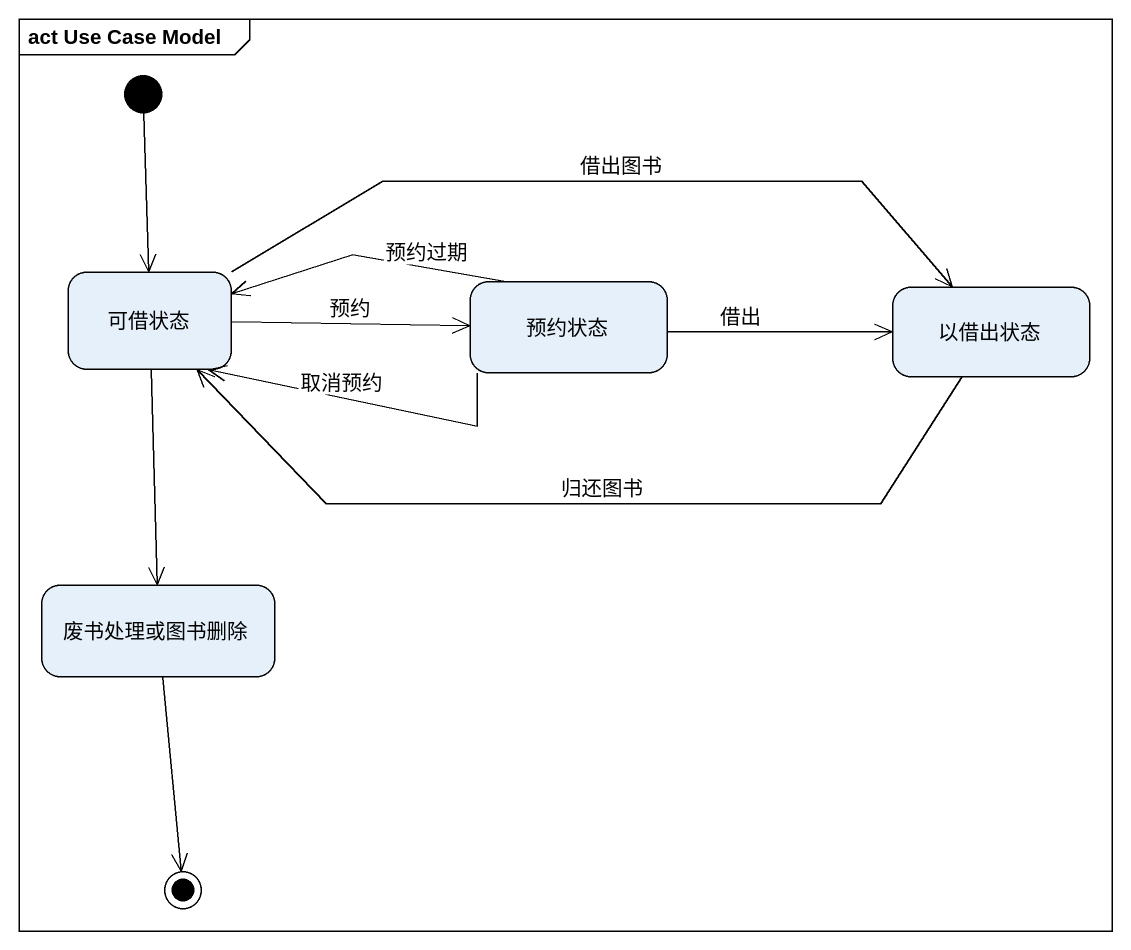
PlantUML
@startuml
mainframe act Use Case Model
hide empty description
state 可借状态
state 预约状态
state 以借出状态
state 废书处理或图书删除
[*] --> 可借状态
可借状态 -right-> 预约状态 : 预约
可借状态 -right-> 以借出状态 : 借出图书
可借状态 --> 废书处理或图书删除
预约状态 -left-> 可借状态 : 预约过期
预约状态 -left-> 可借状态 : 取消预约
预约状态 -right-> 以借出状态 : 借出
以借出状态 -left-> 可借状态 : 归还图书
废书处理或图书删除 --> [*]
@enduml
